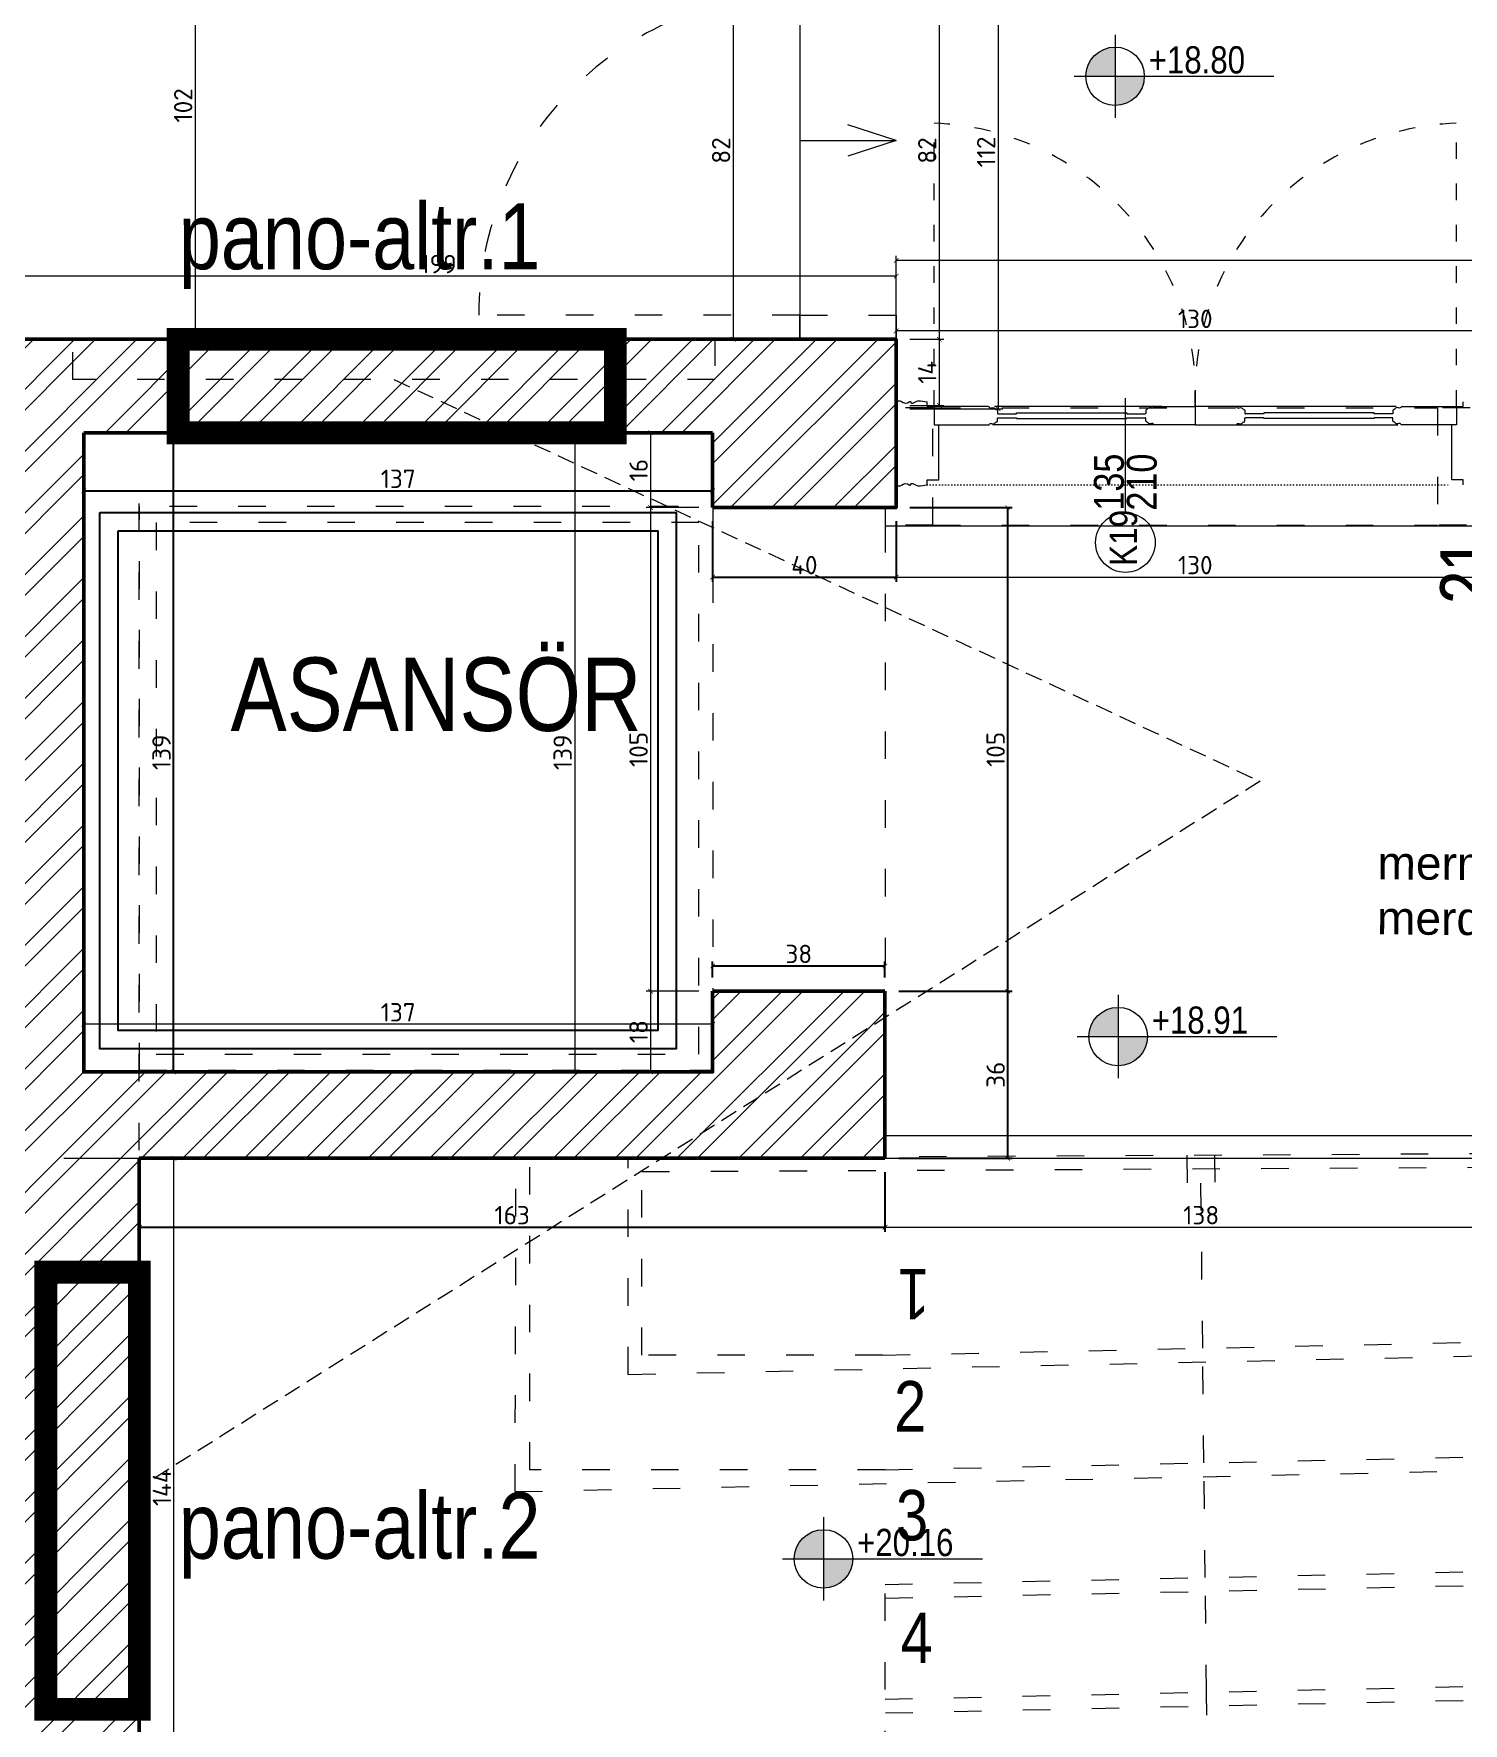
# Model space of a CAD drawing. Header units: inches. Extents: x -10121 to 9010, y 58067 to 62726.
# Drawn here: x -2543.8 to -2232.2, y 61434.3 to 61802.7 of the extents above; entities that cross this region are included whole.
import ezdxf

# ---------------------------------------------------------------- set-up
doc = ezdxf.new("R2010")
doc.units = ezdxf.units.IN
for name, pattern in [('( Hidden )', [0.375, 0.25, -0.125]), ('ACAD_ISO03W100', [30, 12, -18]), ('DOT', [6.35, 0, -6.35])]:
    doc.linetypes.add(name, pattern=pattern)
for name, color, linetype, lineweight in [('A-DUVAR 0.20', 41, 'Continuous', 20), ('A-DUVAR 0.50', 40, 'Continuous', 50), ('A-KAPI A DOGR 0.09', 135, 'Continuous', 9), ('A-KAPI A DOGR 0.13', 73, 'Continuous', 13), ('A-KAPI A DOGR 0.20', 46, 'Continuous', 20), ('A-KAPI NOKT', 35, 'DOT', 9), ('A-MERDİ 0.18', 24, 'Continuous', 18), ('A-YAZI 0.09', 41, 'Continuous', 9), ('Auto-Olcu', 33, 'Continuous', 15), ('Auto-Silik_Cizgiler', 47, 'Continuous', 9), ('Auto-SilikCizgiler', 251, 'Continuous', 9), ('MERDIVENLER', 30, 'Continuous', 25), ('OLCU+KOT', 70, 'Continuous', 20), ('PENYAZILARI', 84, 'Continuous', 20), ('TEXT', 142, 'Continuous', 20), ('ölçü', 6, 'Continuous', 18)]:
    doc.layers.add(name, color=color, linetype=linetype, lineweight=lineweight)
doc.styles.add('1-20', font='isocpeur.ttf', dxfattribs={"height": 4})
doc.styles.get("Standard").update_dxf_attribs({"font": 'arial.ttf'})
doc.styles.add('STYLE1', font='technic_.ttf')
doc.styles.add('swis721cnbt20', font='swissck.ttf', dxfattribs={"height": 20})
doc.dimstyles.new('ölçü 1_20', dxfattribs={"dimtxt": 4, "dimasz": 1, "dimexe": 1, "dimexo": 3, "dimtad": 1, "dimdec": 0, "dimtxsty": '1-20', "dimblk": 'ARCHTICK', "dimcen": 1.5, "dimclrd": 256, "dimclre": 256, "dimclrt": 256, "dimadec": 0, "dimazin": 0, "dimtfac": 1, "dimtdec": 0, "dimtmove": 0, "dimatfit": 3, "dimldrblk": 'ARCHTICK', "dimfxl": 1, "dimlwd": -1, "dimlwe": -1, "dimarcsym": 0})
pattern_1 = [(45, (19520.121, 46545.344), (-6.735192, 6.735192), []), (45, (19524.611, 46545.344), (-6.735192, 6.735192), [])]

# ---------------------------------------------------------------- blocks, each defined once
blk = doc.blocks.new('_ARCHTICK')
at = {"color": 0, "linetype": 'ByBlock', "const_width": 0.15}
blk.add_lwpolyline([(-0.5, -0.5), (0.5, 0.5)], dxfattribs=at)
blk = doc.blocks.new('*D173')
at = {"layer": 'Auto-Olcu', "ltscale": 5, "transparency": 16777216}
for p, q in [((-2537.24, 61557.46), (-2512.21, 61557.46)), ((-2513.21, 61413.81), (-2513.21, 61557.46)), ((-2537.24, 61413.81), (-2512.21, 61413.81))]:
    blk.add_line(p, q, dxfattribs=at)
at = {"layer": 'DEFPOINTS', "color": 0, "ltscale": 5, "transparency": 16777216}
for p in [(-2540.24, 61557.46), (-2513.21, 61557.46), (-2540.24, 61413.81)]:
    blk.add_point(p, dxfattribs=at)
at = {"layer": 'Auto-Olcu', "ltscale": 5, "transparency": 16777216}
for p, rotation in [((-2513.21, 61557.46), 90), ((-2513.21, 61413.81), 270)]:
    blk.add_blockref('_ARCHTICK', p, dxfattribs=dict(at, rotation=rotation))
at = {"layer": 'Auto-Olcu', "ltscale": 5, "transparency": 16777216, "insert": (-2515.84, 61485.63), "char_height": 4, "attachment_point": 5, "rotation": 90, "style": '1-20'}
blk.add_mtext('144', dxfattribs=at)
blk = doc.blocks.new('*D186')
at = {"layer": 'Auto-Olcu', "ltscale": 5, "transparency": 16777216}
for p, q in [((-2555.26, 61739.04), (-2555.26, 61750.81)), ((-2355.79, 61749.81), (-2555.26, 61749.81)), ((-2355.79, 61739.04), (-2355.79, 61750.81))]:
    blk.add_line(p, q, dxfattribs=at)
at = {"layer": 'DEFPOINTS', "color": 0, "ltscale": 5, "transparency": 16777216}
for p in [(-2555.26, 61749.81), (-2555.26, 61736.04), (-2355.79, 61736.04)]:
    blk.add_point(p, dxfattribs=at)
at = {"layer": 'Auto-Olcu', "ltscale": 5, "transparency": 16777216, "rotation": 180}
blk.add_blockref('_ARCHTICK', (-2555.26, 61749.81), dxfattribs=at)
at = {"layer": 'Auto-Olcu', "ltscale": 5, "transparency": 16777216}
blk.add_blockref('_ARCHTICK', (-2355.79, 61749.81), dxfattribs=at)
at = {"layer": 'Auto-Olcu', "ltscale": 5, "transparency": 16777216, "insert": (-2455.53, 61752.44), "char_height": 4, "attachment_point": 5, "style": '1-20'}
blk.add_mtext('199', dxfattribs=at)
blk = doc.blocks.new('*D187')
at = {"layer": 'Auto-Olcu', "ltscale": 5, "transparency": 16777216}
for p, q in [((-2379.79, 61818.39), (-2392.31, 61818.39)), ((-2391.31, 61818.39), (-2391.31, 61736.04)), ((-2379.79, 61736.04), (-2392.31, 61736.04))]:
    blk.add_line(p, q, dxfattribs=at)
at = {"layer": 'DEFPOINTS', "color": 0, "ltscale": 5, "transparency": 16777216}
for p in [(-2376.79, 61818.39), (-2391.31, 61736.04), (-2376.79, 61736.04)]:
    blk.add_point(p, dxfattribs=at)
at = {"layer": 'Auto-Olcu', "ltscale": 5, "transparency": 16777216}
for p, rotation in [((-2391.31, 61818.39), 90), ((-2391.31, 61736.04), 270)]:
    blk.add_blockref('_ARCHTICK', p, dxfattribs=dict(at, rotation=rotation))
at = {"layer": 'Auto-Olcu', "ltscale": 5, "transparency": 16777216, "insert": (-2393.94, 61777.21), "char_height": 4, "attachment_point": 5, "rotation": 90, "style": '1-20'}
blk.add_mtext('82', dxfattribs=at)
blk = doc.blocks.new('*D189')
at = {"layer": 'Auto-Olcu', "ltscale": 5, "transparency": 16777216}
for p, q in [((-2532.87, 61579.31), (-2532.87, 61587.68)), ((-2395.79, 61586.68), (-2532.87, 61586.68)), ((-2395.79, 61579.31), (-2395.79, 61587.68))]:
    blk.add_line(p, q, dxfattribs=at)
at = {"layer": 'DEFPOINTS', "color": 0, "ltscale": 5, "transparency": 16777216}
for p in [(-2532.87, 61586.68), (-2532.87, 61576.31), (-2395.79, 61576.31)]:
    blk.add_point(p, dxfattribs=at)
at = {"layer": 'Auto-Olcu', "ltscale": 5, "transparency": 16777216, "rotation": 180}
blk.add_blockref('_ARCHTICK', (-2532.87, 61586.68), dxfattribs=at)
at = {"layer": 'Auto-Olcu', "ltscale": 5, "transparency": 16777216}
blk.add_blockref('_ARCHTICK', (-2395.79, 61586.68), dxfattribs=at)
at = {"layer": 'Auto-Olcu', "ltscale": 5, "transparency": 16777216, "insert": (-2464.33, 61589.3), "char_height": 4, "attachment_point": 5, "style": '1-20'}
blk.add_mtext('137', dxfattribs=at)
blk = doc.blocks.new('*D192')
at = {"layer": 'Auto-Olcu', "ltscale": 5, "transparency": 16777216}
for p, q in [((-2398.79, 61715.67), (-2410.3, 61715.67)), ((-2409.3, 61715.67), (-2409.3, 61699.36)), ((-2398.79, 61699.36), (-2410.3, 61699.36))]:
    blk.add_line(p, q, dxfattribs=at)
at = {"layer": 'DEFPOINTS', "color": 0, "ltscale": 5, "transparency": 16777216}
for p in [(-2395.79, 61715.67), (-2409.3, 61699.36), (-2395.79, 61699.36)]:
    blk.add_point(p, dxfattribs=at)
at = {"layer": 'Auto-Olcu', "ltscale": 5, "transparency": 16777216}
for p, rotation in [((-2409.3, 61715.67), 90), ((-2409.3, 61699.36), 270)]:
    blk.add_blockref('_ARCHTICK', p, dxfattribs=dict(at, rotation=rotation))
at = {"layer": 'Auto-Olcu', "ltscale": 5, "transparency": 16777216, "insert": (-2411.93, 61707.52), "char_height": 4, "attachment_point": 5, "rotation": 90, "style": '1-20'}
blk.add_mtext('16', dxfattribs=at)
blk = doc.blocks.new('*D193')
at = {"layer": 'Auto-Olcu', "ltscale": 5, "transparency": 16777216}
for p, q in [((-2398.79, 61699.36), (-2410.3, 61699.36)), ((-2409.3, 61699.36), (-2409.3, 61593.89)), ((-2398.79, 61593.89), (-2410.3, 61593.89))]:
    blk.add_line(p, q, dxfattribs=at)
at = {"layer": 'DEFPOINTS', "color": 0, "ltscale": 5, "transparency": 16777216}
for p in [(-2395.79, 61699.36), (-2409.3, 61593.89), (-2395.79, 61593.89)]:
    blk.add_point(p, dxfattribs=at)
at = {"layer": 'Auto-Olcu', "ltscale": 5, "transparency": 16777216}
for p, rotation in [((-2409.3, 61699.36), 90), ((-2409.3, 61593.89), 270)]:
    blk.add_blockref('_ARCHTICK', p, dxfattribs=dict(at, rotation=rotation))
at = {"layer": 'Auto-Olcu', "ltscale": 5, "transparency": 16777216, "insert": (-2411.93, 61646.62), "char_height": 4, "attachment_point": 5, "rotation": 90, "style": '1-20'}
blk.add_mtext('105', dxfattribs=at)
blk = doc.blocks.new('*D194')
at = {"layer": 'Auto-Olcu', "ltscale": 5, "transparency": 16777216}
for p, q in [((-2398.79, 61593.89), (-2410.3, 61593.89)), ((-2409.3, 61593.89), (-2409.3, 61576.31)), ((-2398.79, 61576.31), (-2410.3, 61576.31))]:
    blk.add_line(p, q, dxfattribs=at)
at = {"layer": 'DEFPOINTS', "color": 0, "ltscale": 5, "transparency": 16777216}
for p in [(-2395.79, 61593.89), (-2409.3, 61576.31), (-2395.79, 61576.31)]:
    blk.add_point(p, dxfattribs=at)
at = {"layer": 'Auto-Olcu', "ltscale": 5, "transparency": 16777216}
for p, rotation in [((-2409.3, 61593.89), 90), ((-2409.3, 61576.31), 270)]:
    blk.add_blockref('_ARCHTICK', p, dxfattribs=dict(at, rotation=rotation))
at = {"layer": 'Auto-Olcu', "ltscale": 5, "transparency": 16777216, "insert": (-2411.93, 61585.1), "char_height": 4, "attachment_point": 5, "rotation": 90, "style": '1-20'}
blk.add_mtext('18', dxfattribs=at)
blk = doc.blocks.new('*D195')
at = {"layer": 'Auto-Olcu', "ltscale": 5, "transparency": 16777216}
for p, q in [((-2398.79, 61715.67), (-2426.85, 61715.67)), ((-2425.85, 61715.67), (-2425.85, 61576.31)), ((-2398.79, 61576.31), (-2426.85, 61576.31))]:
    blk.add_line(p, q, dxfattribs=at)
at = {"layer": 'DEFPOINTS', "color": 0, "ltscale": 5, "transparency": 16777216}
for p in [(-2395.79, 61715.67), (-2425.85, 61576.31), (-2395.79, 61576.31)]:
    blk.add_point(p, dxfattribs=at)
at = {"layer": 'Auto-Olcu', "ltscale": 5, "transparency": 16777216}
for p, rotation in [((-2425.85, 61715.67), 90), ((-2425.85, 61576.31), 270)]:
    blk.add_blockref('_ARCHTICK', p, dxfattribs=dict(at, rotation=rotation))
at = {"layer": 'Auto-Olcu', "ltscale": 5, "transparency": 16777216, "insert": (-2428.48, 61645.99), "char_height": 4, "attachment_point": 5, "rotation": 90, "style": '1-20'}
blk.add_mtext('139', dxfattribs=at)
blk = doc.blocks.new('*D198')
at = {"layer": 'Auto-Olcu', "ltscale": 5, "transparency": 16777216}
for p, q in [((-2355.79, 61696.36), (-2355.79, 61683.18)), ((-2225.35, 61692.41), (-2225.35, 61683.18)), ((-2355.79, 61684.18), (-2225.35, 61684.18))]:
    blk.add_line(p, q, dxfattribs=at)
at = {"layer": 'DEFPOINTS', "color": 0, "ltscale": 5, "transparency": 16777216}
for p in [(-2355.79, 61699.36), (-2225.35, 61695.41), (-2225.35, 61684.18)]:
    blk.add_point(p, dxfattribs=at)
at = {"layer": 'Auto-Olcu', "ltscale": 5, "transparency": 16777216, "rotation": 180}
blk.add_blockref('_ARCHTICK', (-2355.79, 61684.18), dxfattribs=at)
at = {"layer": 'Auto-Olcu', "ltscale": 5, "transparency": 16777216}
blk.add_blockref('_ARCHTICK', (-2225.35, 61684.18), dxfattribs=at)
at = {"layer": 'Auto-Olcu', "ltscale": 5, "transparency": 16777216, "insert": (-2290.57, 61686.81), "char_height": 4, "attachment_point": 5, "style": '1-20'}
blk.add_mtext('130', dxfattribs=at)
blk = doc.blocks.new('*D207')
at = {"layer": 'Auto-Olcu', "ltscale": 5, "transparency": 16777216}
for p, q in [((-2355.79, 61723.89), (-2355.79, 61738.86)), ((-2225.35, 61737.86), (-2355.79, 61737.86)), ((-2225.35, 61723.89), (-2225.35, 61738.86))]:
    blk.add_line(p, q, dxfattribs=at)
at = {"layer": 'DEFPOINTS', "color": 0, "ltscale": 5, "transparency": 16777216}
for p in [(-2355.79, 61737.86), (-2355.79, 61720.89), (-2225.35, 61720.89)]:
    blk.add_point(p, dxfattribs=at)
at = {"layer": 'Auto-Olcu', "ltscale": 5, "transparency": 16777216, "rotation": 180}
blk.add_blockref('_ARCHTICK', (-2355.79, 61737.86), dxfattribs=at)
at = {"layer": 'Auto-Olcu', "ltscale": 5, "transparency": 16777216}
blk.add_blockref('_ARCHTICK', (-2225.35, 61737.86), dxfattribs=at)
at = {"layer": 'Auto-Olcu', "ltscale": 5, "transparency": 16777216, "insert": (-2290.57, 61740.49), "char_height": 4, "attachment_point": 5, "style": '1-20'}
blk.add_mtext('130', dxfattribs=at)
blk = doc.blocks.new('*D208')
at = {"layer": 'Auto-Olcu', "ltscale": 5, "transparency": 16777216}
for p, q in [((-2355.79, 61723.89), (-2355.79, 61754.23)), ((-1797.85, 61753.23), (-2355.79, 61753.23)), ((-1797.85, 61723.89), (-1797.85, 61754.23))]:
    blk.add_line(p, q, dxfattribs=at)
at = {"layer": 'DEFPOINTS', "color": 0, "ltscale": 5, "transparency": 16777216}
for p in [(-2355.79, 61753.23), (-2355.79, 61720.89), (-1797.85, 61720.89)]:
    blk.add_point(p, dxfattribs=at)
at = {"layer": 'Auto-Olcu', "ltscale": 5, "transparency": 16777216}
for p, rotation in [((-2355.79, 61753.23), 180.0000000000029), ((-1797.85, 61753.23), 2.957634137601417e-12)]:
    blk.add_blockref('_ARCHTICK', p, dxfattribs=dict(at, rotation=rotation))
at = {"layer": 'Auto-Olcu', "ltscale": 5, "transparency": 16777216, "insert": (-2076.82, 61755.85), "char_height": 4, "attachment_point": 5, "style": '1-20'}
blk.add_mtext('558', dxfattribs=at)
blk = doc.blocks.new('*D211')
at = {"layer": 'Auto-Olcu', "ltscale": 5, "transparency": 16777216}
for p, q in [((-2352.79, 61818.39), (-2345.37, 61818.39)), ((-2346.37, 61818.39), (-2346.37, 61736.04)), ((-2352.79, 61736.04), (-2345.37, 61736.04))]:
    blk.add_line(p, q, dxfattribs=at)
at = {"layer": 'DEFPOINTS', "color": 0, "ltscale": 5, "transparency": 16777216}
for p in [(-2355.79, 61818.39), (-2355.79, 61736.04), (-2346.37, 61736.04)]:
    blk.add_point(p, dxfattribs=at)
at = {"layer": 'Auto-Olcu', "ltscale": 5, "transparency": 16777216}
for p, rotation in [((-2346.37, 61818.39), 90), ((-2346.37, 61736.04), 270)]:
    blk.add_blockref('_ARCHTICK', p, dxfattribs=dict(at, rotation=rotation))
at = {"layer": 'Auto-Olcu', "ltscale": 5, "transparency": 16777216, "insert": (-2349, 61777.21), "char_height": 4, "attachment_point": 5, "rotation": 90, "style": '1-20'}
blk.add_mtext('82', dxfattribs=at)
blk = doc.blocks.new('*D212')
at = {"layer": 'Auto-Olcu', "ltscale": 5, "transparency": 16777216}
for p, q in [((-2352.79, 61736.04), (-2345.37, 61736.04)), ((-2346.37, 61736.04), (-2346.37, 61721.64)), ((-2352.79, 61721.64), (-2345.37, 61721.64))]:
    blk.add_line(p, q, dxfattribs=at)
at = {"layer": 'DEFPOINTS', "color": 0, "ltscale": 5, "transparency": 16777216}
for p in [(-2355.79, 61736.04), (-2355.79, 61721.64), (-2346.37, 61721.64)]:
    blk.add_point(p, dxfattribs=at)
at = {"layer": 'Auto-Olcu', "ltscale": 5, "transparency": 16777216}
for p, rotation in [((-2346.37, 61736.04), 90), ((-2346.37, 61721.64), 270)]:
    blk.add_blockref('_ARCHTICK', p, dxfattribs=dict(at, rotation=rotation))
at = {"layer": 'Auto-Olcu', "ltscale": 5, "transparency": 16777216, "insert": (-2349, 61728.84), "char_height": 4, "attachment_point": 5, "rotation": 90, "style": '1-20'}
blk.add_mtext('14', dxfattribs=at)
blk = doc.blocks.new('*D213')
at = {"layer": 'Auto-Olcu', "ltscale": 5, "transparency": 16777216}
for p, q in [((-2352.79, 61832.89), (-2332.54, 61832.89)), ((-2333.54, 61832.89), (-2333.54, 61720.89)), ((-2352.79, 61720.89), (-2332.54, 61720.89))]:
    blk.add_line(p, q, dxfattribs=at)
at = {"layer": 'DEFPOINTS', "color": 0, "ltscale": 5, "transparency": 16777216}
for p in [(-2355.79, 61832.89), (-2355.79, 61720.89), (-2333.54, 61720.89)]:
    blk.add_point(p, dxfattribs=at)
at = {"layer": 'Auto-Olcu', "ltscale": 5, "transparency": 16777216}
for p, rotation in [((-2333.54, 61832.89), 90), ((-2333.54, 61720.89), 270)]:
    blk.add_blockref('_ARCHTICK', p, dxfattribs=dict(at, rotation=rotation))
at = {"layer": 'Auto-Olcu', "ltscale": 5, "transparency": 16777216, "insert": (-2336.16, 61776.89), "char_height": 4, "attachment_point": 5, "rotation": 90, "style": '1-20'}
blk.add_mtext('112', dxfattribs=at)
blk = doc.blocks.new('*D264')
at = {"layer": 'Auto-Olcu', "ltscale": 5, "transparency": 16777216}
for p, q in [((-2358.21, 61554.46), (-2358.21, 61541.44)), ((-2220.32, 61554.46), (-2220.32, 61541.44)), ((-2358.21, 61542.44), (-2220.32, 61542.44))]:
    blk.add_line(p, q, dxfattribs=at)
at = {"layer": 'DEFPOINTS', "color": 0, "ltscale": 5, "transparency": 16777216}
for p in [(-2358.21, 61557.46), (-2220.32, 61557.46), (-2220.32, 61542.44)]:
    blk.add_point(p, dxfattribs=at)
at = {"layer": 'Auto-Olcu', "ltscale": 5, "transparency": 16777216, "rotation": 180}
blk.add_blockref('_ARCHTICK', (-2358.21, 61542.44), dxfattribs=at)
at = {"layer": 'Auto-Olcu', "ltscale": 5, "transparency": 16777216}
blk.add_blockref('_ARCHTICK', (-2220.32, 61542.44), dxfattribs=at)
at = {"layer": 'Auto-Olcu', "ltscale": 5, "transparency": 16777216, "insert": (-2289.27, 61545.06), "char_height": 4, "attachment_point": 5, "style": '1-20'}
blk.add_mtext('138', dxfattribs=at)
blk = doc.blocks.new('*D273')
at = {"layer": 'Auto-Olcu', "ltscale": 5, "transparency": 16777216}
for p, q in [((-2537.36, 61838.04), (-2507.58, 61838.04)), ((-2508.58, 61838.04), (-2508.58, 61736.04)), ((-2537.36, 61736.04), (-2507.58, 61736.04))]:
    blk.add_line(p, q, dxfattribs=at)
at = {"layer": 'DEFPOINTS', "color": 0, "ltscale": 5, "transparency": 16777216}
for p in [(-2540.36, 61838.04), (-2540.36, 61736.04), (-2508.58, 61736.04)]:
    blk.add_point(p, dxfattribs=at)
at = {"layer": 'Auto-Olcu', "ltscale": 5, "transparency": 16777216}
for p, rotation in [((-2508.58, 61838.04), 90), ((-2508.58, 61736.04), 270)]:
    blk.add_blockref('_ARCHTICK', p, dxfattribs=dict(at, rotation=rotation))
at = {"layer": 'Auto-Olcu', "ltscale": 5, "transparency": 16777216, "insert": (-2511.21, 61787.04), "char_height": 4, "attachment_point": 5, "rotation": 90, "style": '1-20'}
blk.add_mtext('102', dxfattribs=at)

msp = doc.modelspace()

# ---------------------------------------------------------------- hatches: boundary and pattern name
at = {"layer": 'Auto-Silik_Cizgiler'}
h = msp.add_hatch(dxfattribs=at)
h.set_pattern_fill('ANSI32', color=256)
h.set_pattern_definition(pattern_1)
h.paths.add_polyline_path([(-2355.79, 61699.36), (-2355.79, 61720.89), (-2355.79, 61736.04), (-2555.26, 61736.04), (-2555.26, 61557.46), (-2358.21, 61557.46), (-2358.21, 61593.89), (-2395.79, 61593.89), (-2395.79, 61576.31), (-2532.87, 61576.31), (-2532.87, 61715.67), (-2395.79, 61715.67), (-2395.79, 61699.36), (-2358.21, 61699.36)])
h = msp.add_hatch(dxfattribs=at)
h.set_pattern_fill('ANSI32', color=256)
h.set_pattern_definition(pattern_1)
h.paths.add_polyline_path([(-2520.78, 61413.81), (-2555.26, 61413.81), (-2555.26, 61557.46), (-2520.78, 61557.46)])
at = {"layer": 'OLCU+KOT'}
h = msp.add_hatch(color=256, dxfattribs=at)
h.paths.add_polyline_path([(-2308.05, 61799.76, 0.414214), (-2314.42, 61793.38), (-2308.05, 61793.38)])
h.paths.add_polyline_path([(-2301.67, 61793.38), (-2308.05, 61793.38), (-2308.05, 61787, 0.414214)])
h = msp.add_hatch(color=256, dxfattribs=at)
h.paths.add_polyline_path([(-2307.39, 61590.38, 0.414214), (-2313.76, 61584), (-2307.39, 61584)])
h.paths.add_polyline_path([(-2301.01, 61584), (-2307.39, 61584), (-2307.39, 61577.62, 0.414214)])
h = msp.add_hatch(color=256, dxfattribs=at)
h.paths.add_polyline_path([(-2371.61, 61476.49, 0.414214), (-2377.99, 61470.11), (-2371.61, 61470.11)])
h.paths.add_polyline_path([(-2365.23, 61470.11), (-2371.61, 61470.11), (-2371.61, 61463.73, 0.414214)])

# ---------------------------------------------------------------- linework, layer by layer
at = {"layer": 'A-DUVAR 0.20', "linetype": 'ACAD_ISO03W100', "ltscale": 0.5}
msp.add_line((-2520.77, 61364.22), (-2520.77, 61701.08), dxfattribs=at)
at = {"layer": 'A-DUVAR 0.50'}
for p, q in [((-2395.79, 61715.67), (-2532.87, 61715.67)), ((-2395.79, 61593.89), (-2358.21, 61593.89)), ((-2358.21, 61593.89), (-2358.21, 61557.46)), ((-2520.79, 61557.46), (-2520.77, 61413.81))]:
    msp.add_line(p, q, dxfattribs=at)
for points in [[(-2555.26, 61736.04), (-2355.79, 61736.04), (-2355.79, 61699.36), (-2395.79, 61699.36)], [(-2532.87, 61715.67), (-2532.87, 61576.31), (-2395.79, 61576.31), (-2395.79, 61593.89)], [(-2395.79, 61699.36), (-2395.79, 61715.67)], [(-2520.79, 61557.46), (-2358.21, 61557.46)]]:
    msp.add_lwpolyline(points, dxfattribs=at)
at = {"layer": 'A-KAPI A DOGR 0.09'}
for points in [[(-2297.89, 61721.38), (-2334.35, 61721.38)], [(-2297.93, 61717.38), (-2334.78, 61717.38)]]:
    msp.add_lwpolyline(points, dxfattribs=at)
at = {"layer": 'A-KAPI A DOGR 0.13'}
msp.add_line((-2245.46, 61721.38), (-2232.15, 61721.38), dxfattribs=at)
for points in [[(-2347.49, 61721.38), (-2347.49, 61717.38), (-2335.68, 61717.38)], [(-2333.54, 61719.81), (-2329.54, 61719.81)], [(-2329.54, 61719.81), (-2329.54, 61720.01), (-2305.51, 61720.01)], [(-2305.51, 61720.01), (-2305.51, 61719.81), (-2301.51, 61719.81)], [(-2299.37, 61721.38), (-2290.57, 61721.38)], [(-2246.8, 61721.38), (-2290.57, 61721.38), (-2290.57, 61717.38), (-2246.37, 61717.38)], [(-2275.63, 61720.01), (-2275.63, 61719.81), (-2279.63, 61719.81)], [(-2251.6, 61719.81), (-2251.6, 61720.01), (-2275.63, 61720.01)], [(-2247.6, 61719.81), (-2251.6, 61719.81)], [(-2233.65, 61721.38), (-2233.65, 61717.38), (-2245.46, 61717.38)], [(-2333.54, 61718.95), (-2329.54, 61718.95)], [(-2329.54, 61718.95), (-2329.54, 61718.75), (-2305.51, 61718.75)], [(-2305.51, 61718.75), (-2305.51, 61718.95), (-2301.51, 61718.95)], [(-2290.57, 61717.38), (-2299.37, 61717.38)], [(-2275.63, 61718.75), (-2275.63, 61718.95), (-2279.63, 61718.95)], [(-2251.6, 61718.95), (-2251.6, 61718.75), (-2275.63, 61718.75)], [(-2247.6, 61718.95), (-2251.6, 61718.95)]]:
    msp.add_lwpolyline(points, dxfattribs=at)
for points in [[(-2335.68, 61721.38, -0.358492), (-2335.4, 61721.2, 0.345519), (-2334.8, 61721.12, -0.39009), (-2334.1, 61720.86, 0.249206), (-2333.9, 61720.73, -0.02009), (-2333.87, 61720.73)], [(-2333.9, 61720.73, -0.367275), (-2333.68, 61720.57, -0.496975)], [(-2333.68, 61720.57), (-2333.68, 61719.94, 0.512658), (-2333.54, 61719.81)], [(-2301.37, 61720.57), (-2301.37, 61719.94, -0.512658), (-2301.51, 61719.81)], [(-2301.15, 61720.73, 0.367275), (-2301.37, 61720.57, 0.496975)], [(-2299.37, 61721.38, 0.358492), (-2299.66, 61721.2, -0.345519), (-2300.25, 61721.12, 0.39009), (-2300.95, 61720.86, -0.249206), (-2301.15, 61720.73, 0.02009), (-2301.19, 61720.73)], [(-2281.77, 61721.38, -0.358492), (-2281.49, 61721.2, 0.345519), (-2280.89, 61721.12, -0.39009), (-2280.19, 61720.87, 0.249206), (-2279.99, 61720.73, -0.02009), (-2279.96, 61720.73)], [(-2279.99, 61720.73, -0.367275), (-2279.77, 61720.57, -0.496975)], [(-2279.77, 61720.57), (-2279.77, 61719.94, 0.512658), (-2279.63, 61719.81)], [(-2247.46, 61720.57), (-2247.46, 61719.94, -0.512658), (-2247.6, 61719.81)], [(-2247.24, 61720.73, 0.367275), (-2247.46, 61720.57, 0.496975)], [(-2245.46, 61721.38, 0.358492), (-2245.75, 61721.2, -0.345519), (-2246.34, 61721.12, 0.39009), (-2247.04, 61720.87, -0.249206), (-2247.24, 61720.73, 0.02009), (-2247.28, 61720.73)], [(-2335.68, 61717.38, 0.358492), (-2335.4, 61717.55, -0.345519), (-2334.8, 61717.64, 0.39009), (-2334.1, 61717.89, -0.249206), (-2333.9, 61718.02)], [(-2333.9, 61718.02, 0.367275), (-2333.68, 61718.18, 0.496975)], [(-2333.68, 61718.18), (-2333.68, 61718.82, -0.512658), (-2333.54, 61718.95)], [(-2301.37, 61718.18), (-2301.37, 61718.82, 0.512658), (-2301.51, 61718.95)], [(-2301.15, 61718.02, -0.367275), (-2301.37, 61718.18, -0.496975)], [(-2299.37, 61717.38, -0.358492), (-2299.66, 61717.55, 0.345519), (-2300.25, 61717.64, -0.39009), (-2300.95, 61717.89, 0.249206), (-2301.15, 61718.02, -0.02009), (-2301.19, 61718.02)], [(-2281.77, 61717.38, 0.358492), (-2281.49, 61717.55, -0.345519), (-2280.89, 61717.64, 0.39009), (-2280.19, 61717.89, -0.249206), (-2279.99, 61718.03, 0.02009), (-2279.96, 61718.03)], [(-2279.99, 61718.03, 0.367275), (-2279.77, 61718.18, 0.496975)], [(-2279.77, 61718.18), (-2279.77, 61718.82, -0.512658), (-2279.63, 61718.95)], [(-2247.46, 61718.18), (-2247.46, 61718.82, 0.512658), (-2247.6, 61718.95)], [(-2247.24, 61718.03, -0.367275), (-2247.46, 61718.18, -0.496975)], [(-2245.46, 61717.38, -0.358492), (-2245.75, 61717.55, 0.345519), (-2246.34, 61717.64, -0.39009), (-2247.04, 61717.89, 0.249206), (-2247.24, 61718.03)]]:
    msp.add_lwpolyline(points, format="xyb", dxfattribs=at)
at = {"layer": 'A-KAPI A DOGR 0.20'}
for points in [[(-2355.79, 61722.39, -0.441019), (-2355.66, 61722.54, -0.237138), (-2354.62, 61722.49, 0.374201), (-2352.92, 61722.4, -0.132642), (-2352.78, 61722.45), (-2352.68, 61722.45, -0.41446), (-2352.61, 61722.39, 0.383371), (-2352.45, 61722.1, 0.155896), (-2352.07, 61722.15, 0.0157), (-2351.72, 61722.32, -0.035668), (-2351.08, 61722.6, -0.075404), (-2350.94, 61722.62, -0.050432), (-2349.04, 61722.41, -0.285097), (-2348.99, 61722.38)], [(-2355.79, 61704.33, 0.441019), (-2355.66, 61704.18, 0.237138), (-2354.62, 61704.23, -0.374201), (-2352.92, 61704.32, 0.132642), (-2352.78, 61704.26), (-2352.68, 61704.26, 0.41446), (-2352.61, 61704.33, -0.383371), (-2352.45, 61704.62, -0.155896), (-2352.07, 61704.57, -0.0157), (-2351.72, 61704.4, 0.035668), (-2351.08, 61704.12, 0.075404), (-2350.94, 61704.1, 0.050432), (-2349.04, 61704.31, 0.285097), (-2348.99, 61704.34)]]:
    msp.add_lwpolyline(points, format="xyb", dxfattribs=at)
for points in [[(-2335.68, 61721.38), (-2348.99, 61721.38), (-2348.99, 61722.38)], [(-2232.15, 61721.38), (-2232.15, 61722.38)], [(-2348.99, 61704.34), (-2348.99, 61705.38), (-2346.49, 61705.38), (-2346.49, 61717.38)], [(-2232.15, 61704.34), (-2232.15, 61705.38), (-2234.65, 61705.38), (-2234.65, 61717.38)]]:
    msp.add_lwpolyline(points, dxfattribs=at)
at = {"layer": 'A-KAPI NOKT', "linetype": 'ACAD_ISO03W100', "ltscale": 0.3}
for p, q in [((-2347.49, 61721.38), (-2347.49, 61783.16)), ((-2233.65, 61721.38), (-2233.65, 61783.16))]:
    msp.add_line(p, q, dxfattribs=at)
at = {"layer": 'A-KAPI NOKT', "ltscale": 0.09}
msp.add_lwpolyline([(-2349.03, 61704.31), (-2234.92, 61704.31)], dxfattribs=at)
at = {"layer": 'A-KAPI NOKT', "linetype": 'ACAD_ISO03W100', "ltscale": 0.3}
for centre, start, end in [((-2349.56, 61724.14), 357.3156, 87.9965), ((-2231.59, 61724.14), 92.0035, 182.6844)]:
    msp.add_arc(centre, 59.05, start, end, dxfattribs=at)
at = {"layer": 'A-MERDİ 0.18'}
for p, q in [((-2376.79, 61818.39), (-2376.79, 61736.04)), ((-2355.79, 61779.39), (-2366.29, 61782.82)), ((-2376.79, 61779.39), (-2355.79, 61779.39)), ((-2355.79, 61779.39), (-2366.29, 61775.96)), ((-2358.21, 61562.46), (-2220.32, 61562.46)), ((-2358.21, 61557.46), (-2220.32, 61557.46))]:
    msp.add_line(p, q, dxfattribs=at)
msp.add_lwpolyline([(-2358.21, 61695.36), (-2212.76, 61695.36)], dxfattribs=at)
at = {"layer": 'Auto-SilikCizgiler', "color": 1, "linetype": 'ACAD_ISO03W100', "ltscale": 0.5, "true_color": 0xe60000}
for p, q in [((-2376.77, 61811.28), (-2376.77, 61741.28)), ((-2535.24, 61736.23), (-2555.24, 61736.23)), ((-2535.24, 61736.23), (-2555.24, 61736.23)), ((-2535.24, 61727.27), (-2535.24, 61736.23)), ((-2355.77, 61736.3), (-2355.77, 61721.08)), ((-2347.77, 61721.08), (-2237.77, 61721.08)), ((-2520.75, 61576.66), (-2520.75, 61699.55)), ((-2395.77, 61699.55), (-2395.77, 61594.08)), ((-2398.77, 61696.08), (-2517.1, 61696.08)), ((-2517.1, 61696.08), (-2517.1, 61580.16)), ((-2398.77, 61580.16), (-2398.77, 61696.08)), ((-2358.19, 61695.55), (-2358.19, 61594.08)), ((-2347.77, 61695.55), (-2358.19, 61695.55)), ((-2096.46, 61695.55), (-2237.77, 61695.55)), ((-2395.77, 61594.08), (-2395.77, 61576.66)), ((-2395.77, 61594.08), (-2358.19, 61594.08)), ((-2358.01, 61557.84), (-2358.19, 61594.08)), ((-2517.1, 61580.16), (-2398.77, 61580.16)), ((-2520.75, 61576.66), (-2395.77, 61576.66)), ((-2520.75, 61403.3), (-2520.75, 61557.66)), ((-2520.75, 61557.66), (-2395.77, 61557.66)), ((-2438.84, 61484.79), (-2438.65, 61557.66)), ((-2435.65, 61489.54), (-2435.65, 61557.66)), ((-2414.2, 61510.33), (-2414.2, 61557.66)), ((-2411.2, 61514.54), (-2411.2, 61557.66)), ((-2395.77, 61557.66), (-2220.31, 61558.53)), ((-2411.2, 61554.58), (-2220.29, 61555.53)), ((-2358.74, 61514.54), (-2411.2, 61514.54)), ((-2358.19, 61489.54), (-2435.65, 61489.54)), ((-2358.19, 61489.54), (-2358.19, 61489.54)), ((-2358.19, 61489.54), (-2358.19, 61489.54)), ((-2358.19, 61396.61), (-2358.19, 61464.54))]:
    msp.add_line(p, q, dxfattribs=at)
for points in [[(-2376.77, 61741.28), (-2446.77, 61741.28)], [(-2376.77, 61736.28), (-2376.77, 61741.28), (-2355.77, 61741.28), (-2355.77, 61736.3), (-2376.77, 61736.28)], [(-2355.77, 61736.3), (-2395.27, 61736.27), (-2395.27, 61727.27), (-2535.24, 61727.27)], [(-2347.77, 61695.55), (-2347.77, 61721.08), (-2355.77, 61721.08)], [(-2080.67, 61721.08), (-2237.77, 61721.08), (-2237.77, 61695.55)], [(-2358.19, 61699.55), (-2520.75, 61699.55)], [(-2358.19, 61699.55), (-2358.19, 61695.55)], [(-2347.77, 61695.55), (-2237.77, 61695.55)], [(-2292.23, 61552.12), (-2292.33, 61561.12)], [(-2286.23, 61552.25), (-2286.33, 61561.25)], [(-2287.74, 61406.05), (-2288.12, 61441.05), (-2288.39, 61466.05), (-2288.67, 61491.05), (-2288.94, 61516.05), (-2289.4, 61558.19)], [(-2358.74, 61514.54), (-2219.68, 61517.56)], [(-2414.2, 61510.33), (-2219.62, 61514.56)], [(-2358.19, 61489.54), (-2216.98, 61492.61)], [(-2438.84, 61484.79), (-2216.96, 61489.61)], [(-2358.19, 61464.54), (-2216.85, 61467.61)], [(-2358.13, 61461.54), (-2218.53, 61464.57)], [(-2358.19, 61439.53), (-2216.73, 61442.61)], [(-2358.13, 61436.53), (-2217.99, 61439.58)]]:
    msp.add_lwpolyline(points, dxfattribs=at)
msp.add_arc((-2376.77, 61741.28), 70, 90, 180, dxfattribs=at)
at = {"layer": 'MERDIVENLER'}
for points in [[(-2529.35, 61698.3), (-2403.71, 61698.3), (-2403.71, 61581.3), (-2529.35, 61581.3)], [(-2525.35, 61694.3), (-2407.71, 61694.3), (-2407.71, 61585.3), (-2525.35, 61585.3)]]:
    msp.add_lwpolyline(points, close=True, dxfattribs=at)
at = {"layer": 'OLCU+KOT'}
for p, q in [((-2308.05, 61802.46), (-2308.05, 61784.3)), ((-2316.97, 61793.38), (-2273.42, 61793.38)), ((-2307.39, 61593.08), (-2307.39, 61574.92)), ((-2316.31, 61584), (-2272.76, 61584)), ((-2371.61, 61479.19), (-2371.61, 61461.03)), ((-2380.54, 61470.11), (-2336.98, 61470.11))]:
    msp.add_line(p, q, dxfattribs=at)
for centre in [(-2308.05, 61793.38), (-2307.39, 61584), (-2371.61, 61470.11)]:
    msp.add_circle(centre, 6.38, dxfattribs=at)
at = {"layer": 'PENYAZILARI'}
msp.add_line((-2305.79, 61698.21), (-2305.79, 61723.21), dxfattribs=at)
msp.add_circle((-2305.79, 61691.71), 6.5, dxfattribs=at)
at = {"layer": 'ölçü', "linetype": '( Hidden )', "ltscale": 15}
for p, q in [((-2465.25, 61727.27), (-2276.45, 61639.66)), ((-2276.45, 61639.66), (-2520.78, 61485.63))]:
    msp.add_line(p, q, dxfattribs=at)
at = {"layer": 'ölçü', "linetype": '( Hidden )', "ltscale": 15, "const_width": 5}
for points in [[(-2512.31, 61715.67), (-2416.99, 61715.67), (-2416.99, 61736.04), (-2512.31, 61736.04)], [(-2541.14, 61532.65), (-2541.14, 61437.32), (-2520.77, 61437.32), (-2520.77, 61532.65)]]:
    msp.add_lwpolyline(points, close=True, dxfattribs=at)

# ---------------------------------------------------------------- texts
at = {"layer": 'A-YAZI 0.09', "insert": (-2250.81, 61625.51), "char_height": 7.2, "width": 66.5594, "attachment_point": 1, "rotation": 359.5216}
msp.add_mtext('mermer merdiven', dxfattribs=at)
at = {"layer": 'Auto-SilikCizgiler', "color": 1, "linetype": 'ACAD_ISO03W100', "ltscale": 0.5, "true_color": 0xe60000, "style": 'STYLE1'}
for s, rotation, p in [('21', 90, (-2226.15, 61678.57)), ('1', 180, (-2348.47, 61533.35))]:
    msp.add_text(s, height=11, rotation=rotation, dxfattribs=at).set_placement(p)
for s, height, p in [('ASANSÖR', 16, (-2500.87, 61650.65)), ('2', 11, (-2356.23, 61497.89)), ('3', 11, (-2355.81, 61474.15)), ('4', 11, (-2354.81, 61447.43))]:
    msp.add_text(s, height=height, dxfattribs=at).set_placement(p)
at = {"layer": 'OLCU+KOT', "style": 'STYLE1'}
for s, p in [('+18.80', (-2300.72, 61794)), ('+18.91', (-2300.06, 61584.62)), ('+20.16', (-2364.29, 61470.73))]:
    msp.add_text(s, height=5.94, dxfattribs=at).set_placement(p)
at = {"layer": 'PENYAZILARI', "style": 'STYLE1'}
for s, height, p in [('135', 6.5, (-2306.14, 61698.69)), ('210', 6.5, (-2298.99, 61698.69)), ('K19', 6, (-2303.25, 61686.64))]:
    msp.add_text(s, height=height, rotation=90, dxfattribs=at).set_placement(p)
at = {"layer": 'TEXT', "style": 'STYLE1'}
msp.add_text('21', height=11, rotation=90, dxfattribs=at).set_placement((-2226.17, 61678.37))
at = {"layer": 'ölçü', "linetype": '( Hidden )', "ltscale": 15, "style": 'swis721cnbt20'}
for s, p in [('pano-altr.1', (-2512.17, 61751.32)), ('pano-altr.2', (-2512.17, 61470.17))]:
    msp.add_text(s, height=14.4, dxfattribs=at).set_placement(p)

# ---------------------------------------------------------------- dimensions: what is measured, and where the dimension line sits
at = {"layer": 'Auto-Olcu', "ltscale": 5}
for p1, p2, distance, picture, middle in [((-2540.36, 61838.04), (-2540.36, 61736.04), 31.78, '*D273', (-2511.21, 61787.04)), ((-1797.85, 61720.89), (-2355.79, 61720.89), -32.34, '*D208', (-2076.82, 61755.85)), ((-2225.35, 61720.89), (-2355.79, 61720.89), -16.97, '*D207', (-2290.57, 61740.49)), ((-2540.24, 61413.81), (-2540.24, 61557.46), -27.03, '*D173', (-2515.84, 61485.63)), ((-2358.21, 61557.46), (-2220.32, 61557.46), -15.02, '*D264', (-2289.27, 61545.06))]:
    dim = msp.add_aligned_dim(p1=p1, p2=p2, distance=distance, dimstyle='ölçü 1_20', dxfattribs=at)
    dim.commit()
    dim.dimension.update_dxf_attribs({"geometry": picture, "text_midpoint": middle})
for base, p1, p2, picture, middle in [((-2333.54, 61720.89), (-2355.79, 61832.89), (-2355.79, 61720.89), '*D213', (-2336.16, 61776.89)), ((-2391.31, 61736.04), (-2376.79, 61818.39), (-2376.79, 61736.04), '*D187', (-2393.94, 61777.21)), ((-2346.37, 61736.04), (-2355.79, 61818.39), (-2355.79, 61736.04), '*D211', (-2349, 61777.21)), ((-2346.37, 61721.64), (-2355.79, 61736.04), (-2355.79, 61721.64), '*D212', (-2349, 61728.84)), ((-2425.85, 61576.31), (-2395.79, 61715.67), (-2395.79, 61576.31), '*D195', (-2428.48, 61645.99)), ((-2409.3, 61699.36), (-2395.79, 61715.67), (-2395.79, 61699.36), '*D192', (-2411.93, 61707.52)), ((-2409.3, 61593.89), (-2395.79, 61699.36), (-2395.79, 61593.89), '*D193', (-2411.93, 61646.62)), ((-2409.3, 61576.31), (-2395.79, 61593.89), (-2395.79, 61576.31), '*D194', (-2411.93, 61585.1))]:
    dim = msp.add_linear_dim(base=base, p1=p1, p2=p2, angle=90, dimstyle='ölçü 1_20', dxfattribs=at)
    dim.commit()
    dim.dimension.update_dxf_attribs({"geometry": picture, "text_midpoint": middle})
for base, p1, p2, picture, middle in [((-2555.26, 61749.81), (-2355.79, 61736.04), (-2555.26, 61736.04), '*D186', (-2455.53, 61752.44)), ((-2225.35, 61684.18), (-2355.79, 61699.36), (-2225.35, 61695.41), '*D198', (-2290.57, 61686.81)), ((-2532.87, 61586.68), (-2395.79, 61576.31), (-2532.87, 61576.31), '*D189', (-2464.33, 61589.3))]:
    dim = msp.add_linear_dim(base=base, p1=p1, p2=p2, dimstyle='ölçü 1_20', dxfattribs=at)
    dim.commit()
    dim.dimension.update_dxf_attribs({"geometry": picture, "text_midpoint": middle})
for base, p1, p2 in [((-2395.79, 61703), (-2532.87, 61715.67), (-2395.79, 61715.67)), ((-2358.21, 61542.44), (-2520.77, 61557.46), (-2358.21, 61557.46))]:
    msp.add_linear_dim(base=base, p1=p1, p2=p2, dimstyle='ölçü 1_20', dxfattribs=at).render()
for base, p1, p2 in [((-2513.31, 61715.67), (-2532.87, 61576.31), (-2532.87, 61715.67)), ((-2331.46, 61699.36), (-2358.21, 61593.89), (-2355.79, 61699.36)), ((-2331.46, 61593.89), (-2358.21, 61557.46), (-2358.21, 61593.89))]:
    msp.add_linear_dim(base=base, p1=p1, p2=p2, angle=90, dimstyle='ölçü 1_20', dxfattribs=at).render()
for p1, p2, distance in [((-2395.79, 61699.36), (-2355.79, 61699.36), -15.18), ((-2395.79, 61593.89), (-2358.21, 61593.89), 5.51)]:
    msp.add_aligned_dim(p1=p1, p2=p2, distance=distance, dimstyle='ölçü 1_20', dxfattribs=at).render()

doc.saveas('drawing.dxf')
